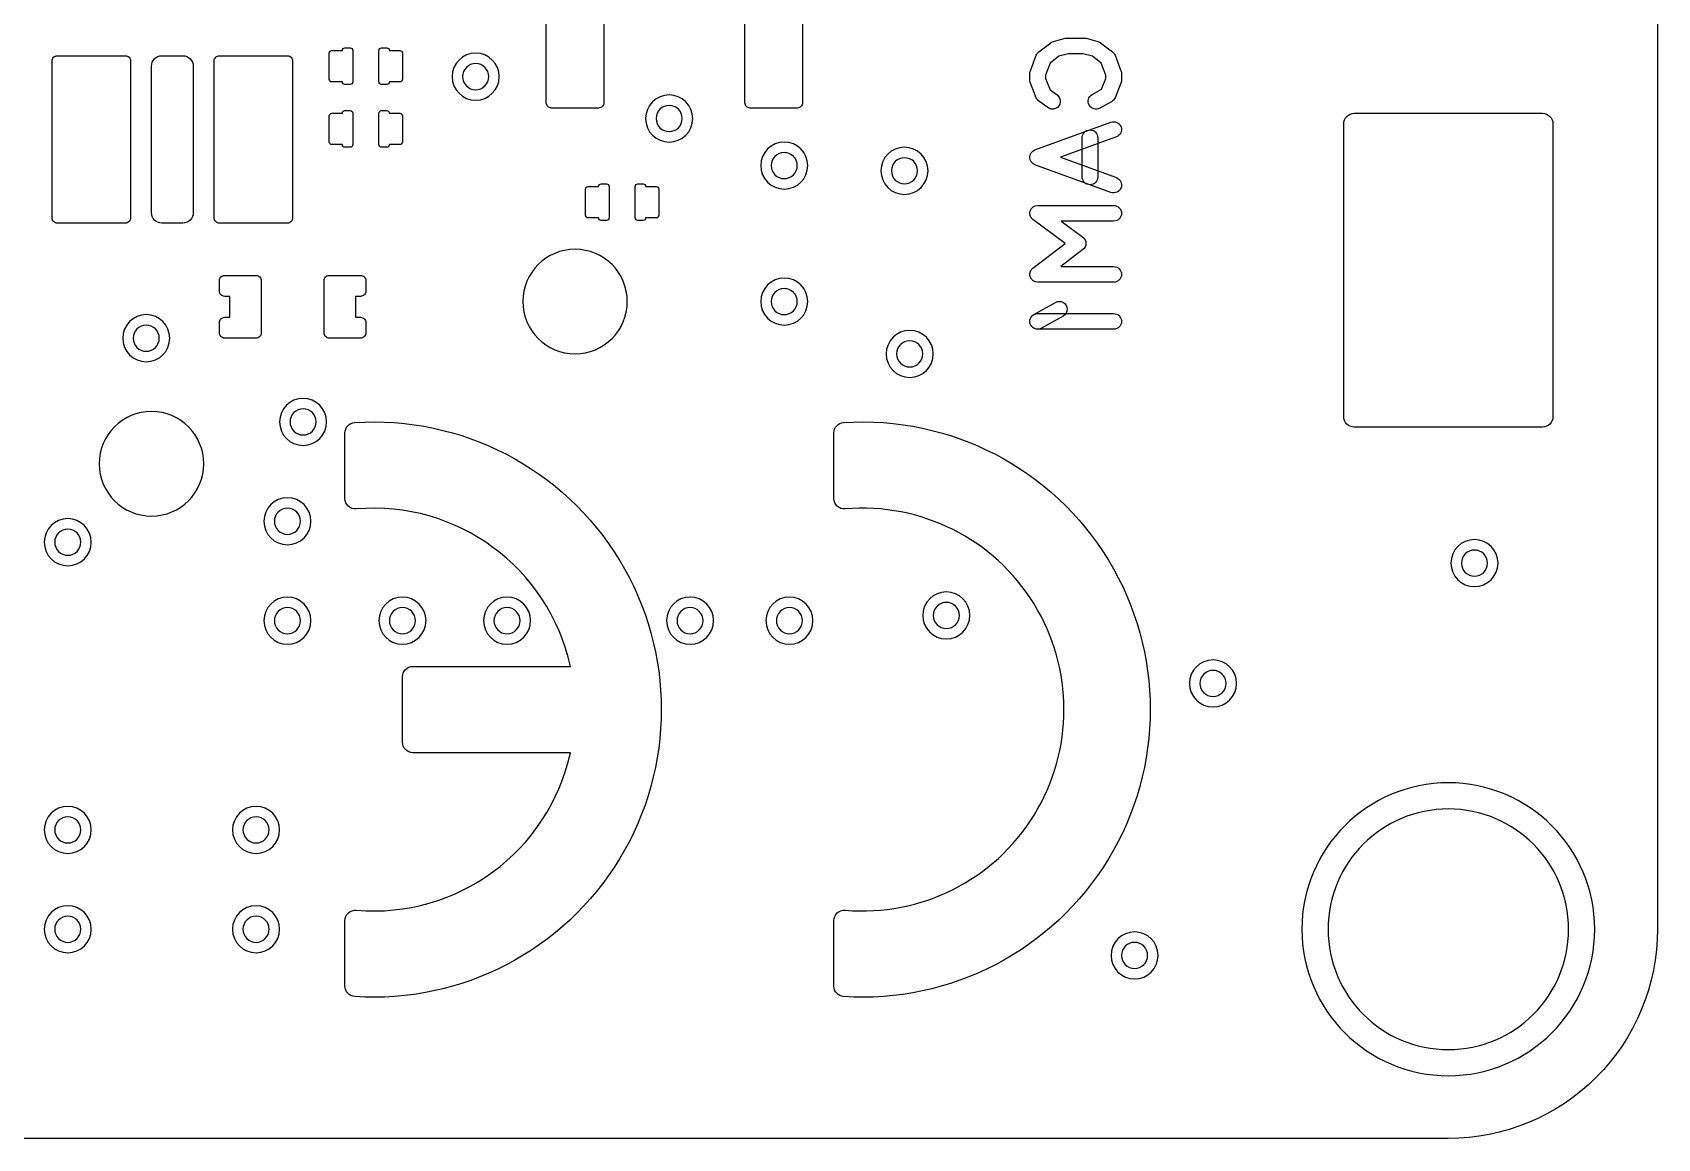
# Model space of a CAD drawing. Extents: x 0 to 25, y 0 to 24.
# Drawn here: x 9.46 to 25, y 0 to 10.57 of the extents above; entities that cross this region are included whole.
import ezdxf

# ---------------------------------------------------------------- set-up
doc = ezdxf.new("R2010")
doc.units = 0
for name, color, linetype in [('HOLE_1_2', 7, 'CONTINUOUS'), ('NC_Resist-B', 111, 'CONTINUOUS'), ('NC_Symbol-B', 140, 'CONTINUOUS'), ('OUTLINE', 7, 'CONTINUOUS')]:
    doc.layers.add(name, color=color, linetype=linetype)

msp = doc.modelspace()

# ---------------------------------------------------------------- linework, layer by layer
at = {"layer": 'HOLE_1_2'}
for points in [[(13.825, 10.15, 1), (13.575, 10.15, 1), (13.825, 10.15)], [(15.675, 9.75, 1), (15.425, 9.75, 1), (15.675, 9.75)], [(16.775, 9.3, 1), (16.525, 9.3, 1), (16.775, 9.3)], [(17.925, 9.25, 1), (17.675, 9.25, 1), (17.925, 9.25)], [(16.775, 8, 1), (16.525, 8, 1), (16.775, 8)], [(10.675, 7.65, 1), (10.425, 7.65, 1), (10.675, 7.65)], [(17.975, 7.5, 1), (17.725, 7.5, 1), (17.975, 7.5)], [(12.175, 6.85, 1), (11.925, 6.85, 1), (12.175, 6.85)], [(12.025, 5.9, 1), (11.775, 5.9, 1), (12.025, 5.9)], [(9.925, 5.7, 1), (9.675, 5.7, 1), (9.925, 5.7)], [(23.375, 5.5, 1), (23.125, 5.5, 1), (23.375, 5.5)], [(12.025, 4.95, 1), (11.775, 4.95, 1), (12.025, 4.95)], [(13.125, 4.95, 1), (12.875, 4.95, 1), (13.125, 4.95)], [(14.125, 4.95, 1), (13.875, 4.95, 1), (14.125, 4.95)], [(15.875, 4.95, 1), (15.625, 4.95, 1), (15.875, 4.95)], [(16.825, 4.95, 1), (16.575, 4.95, 1), (16.825, 4.95)], [(18.325, 5, 1), (18.075, 5, 1), (18.325, 5)], [(20.875, 4.35, 1), (20.625, 4.35, 1), (20.875, 4.35)], [(24.15, 2, 1), (21.85, 2, 1), (24.15, 2)], [(9.925, 2.95, 1), (9.675, 2.95, 1), (9.925, 2.95)], [(11.725, 2.95, 1), (11.475, 2.95, 1), (11.725, 2.95)], [(9.925, 2, 1), (9.675, 2, 1), (9.925, 2)], [(11.725, 2, 1), (11.475, 2, 1), (11.725, 2)], [(20.125, 1.75, 1), (19.875, 1.75, 1), (20.125, 1.75)]]:
    msp.add_lwpolyline(points, format="xyb", close=True, dxfattribs=at)
at = {"layer": 'NC_Resist-B'}
for points in [[(14.925, 9.9, -0.414214), (14.875, 9.85), (14.425, 9.85, -0.414214), (14.375, 9.9), (14.375, 10.65, -0.414214), (14.425, 10.7), (14.875, 10.7, -0.414214), (14.925, 10.65)], [(16.825, 9.9, -0.414214), (16.775, 9.85), (16.325, 9.85, -0.414214), (16.275, 9.9), (16.275, 10.65, -0.414214), (16.325, 10.7), (16.775, 10.7, -0.414214), (16.825, 10.65)], [(12.325, 10.1, -0.414214), (12.3, 10.125), (12.3, 10.375, -0.414214), (12.325, 10.4), (12.425, 10.4), (12.425, 10.4, -0.414214), (12.45, 10.425), (12.5, 10.425, -0.414214), (12.525, 10.4), (12.525, 10.1, -0.414214), (12.5, 10.075), (12.45, 10.075, -0.414214), (12.425, 10.1)], [(12.975, 10.4, -0.414214), (13, 10.375), (13, 10.125, -0.414214), (12.975, 10.1), (12.875, 10.1), (12.875, 10.1, -0.414214), (12.85, 10.075), (12.8, 10.075, -0.414214), (12.775, 10.1), (12.775, 10.4, -0.414214), (12.8, 10.425), (12.85, 10.425, -0.414214), (12.875, 10.4)], [(10.4, 8.8, -0.414214), (10.35, 8.75), (9.7, 8.75, -0.414214), (9.65, 8.8), (9.65, 10.3, -0.414214), (9.7, 10.35), (10.35, 10.35, -0.414214), (10.4, 10.3)], [(11.95, 8.8, -0.414214), (11.9, 8.75), (11.25, 8.75, -0.414214), (11.2, 8.8), (11.2, 10.3, -0.414214), (11.25, 10.35), (11.9, 10.35, -0.414214), (11.95, 10.3)], [(13.925, 10.15, 1), (13.475, 10.15, 1), (13.925, 10.15)], [(15.775, 9.75, 1), (15.325, 9.75, 1), (15.775, 9.75)], [(12.325, 9.5, -0.414214), (12.3, 9.525), (12.3, 9.775, -0.414214), (12.325, 9.8), (12.425, 9.8), (12.425, 9.8, -0.414214), (12.45, 9.825), (12.5, 9.825, -0.414214), (12.525, 9.8), (12.525, 9.5, -0.414214), (12.5, 9.475), (12.45, 9.475, -0.414214), (12.425, 9.5)], [(12.975, 9.8, -0.414214), (13, 9.775), (13, 9.525, -0.414214), (12.975, 9.5), (12.875, 9.5), (12.875, 9.5, -0.414214), (12.85, 9.475), (12.8, 9.475, -0.414214), (12.775, 9.5), (12.775, 9.8, -0.414214), (12.8, 9.825), (12.85, 9.825, -0.414214), (12.875, 9.8)], [(22, 9.7, -0.414214), (22.1, 9.8), (23.9, 9.8, -0.414214), (24, 9.7), (24, 6.9, -0.414214), (23.9, 6.8), (22.1, 6.8, -0.414214), (22, 6.9)], [(16.875, 9.3, 1), (16.425, 9.3, 1), (16.875, 9.3)], [(18.025, 9.25, 1), (17.575, 9.25, 1), (18.025, 9.25)], [(14.775, 8.8, -0.414214), (14.75, 8.825), (14.75, 9.075, -0.414214), (14.775, 9.1), (14.875, 9.1), (14.875, 9.1, -0.414214), (14.9, 9.125), (14.95, 9.125, -0.414214), (14.975, 9.1), (14.975, 8.8, -0.414214), (14.95, 8.775), (14.9, 8.775, -0.414214), (14.875, 8.8)], [(15.425, 9.1, -0.414214), (15.45, 9.075), (15.45, 8.825, -0.414214), (15.425, 8.8), (15.325, 8.8), (15.325, 8.8, -0.414214), (15.3, 8.775), (15.25, 8.775, -0.414214), (15.225, 8.8), (15.225, 9.1, -0.414214), (15.25, 9.125), (15.3, 9.125, -0.414214), (15.325, 9.1)], [(15.15, 8, 1), (14.15, 8, 1), (15.15, 8)], [(11.25, 7.8, -0.414214), (11.3, 7.85), (11.35, 7.85), (11.35, 8.05), (11.3, 8.05, -0.414214), (11.25, 8.1), (11.25, 8.2, -0.414214), (11.3, 8.25), (11.6, 8.25, -0.414214), (11.65, 8.2), (11.65, 7.7, -0.414214), (11.6, 7.65), (11.3, 7.65, -0.414214), (11.25, 7.7)], [(12.65, 8.1, -0.414214), (12.6, 8.05), (12.55, 8.05), (12.55, 7.85), (12.6, 7.85, -0.414214), (12.65, 7.8), (12.65, 7.7, -0.414214), (12.6, 7.65), (12.3, 7.65, -0.414214), (12.25, 7.7), (12.25, 8.2, -0.414214), (12.3, 8.25), (12.6, 8.25, -0.414214), (12.65, 8.2)], [(16.875, 8, 1), (16.425, 8, 1), (16.875, 8)], [(10.775, 7.65, 1), (10.325, 7.65, 1), (10.775, 7.65)], [(18.075, 7.5, 1), (17.625, 7.5, 1), (18.075, 7.5)], [(12.275, 6.85, 1), (11.825, 6.85, 1), (12.275, 6.85)], [(11.1, 6.45, 1), (10.1, 6.45, 1), (11.1, 6.45)], [(12.125, 5.9, 1), (11.675, 5.9, 1), (12.125, 5.9)], [(10.025, 5.7, 1), (9.575, 5.7, 1), (10.025, 5.7)], [(23.475, 5.5, 1), (23.025, 5.5, 1), (23.475, 5.5)], [(12.125, 4.95, 1), (11.675, 4.95, 1), (12.125, 4.95)], [(13.225, 4.95, 1), (12.775, 4.95, 1), (13.225, 4.95)], [(14.225, 4.95, 1), (13.775, 4.95, 1), (14.225, 4.95)], [(15.975, 4.95, 1), (15.525, 4.95, 1), (15.975, 4.95)], [(16.925, 4.95, 1), (16.475, 4.95, 1), (16.925, 4.95)], [(18.425, 5, 1), (17.975, 5, 1), (18.425, 5)], [(20.975, 4.35, 1), (20.525, 4.35, 1), (20.975, 4.35)], [(23, 0.6, 1), (23, 3.4, 1), (23, 0.6)], [(10.025, 2.95, 1), (9.575, 2.95, 1), (10.025, 2.95)], [(11.825, 2.95, 1), (11.375, 2.95, 1), (11.825, 2.95)], [(10.025, 2, 1), (9.575, 2, 1), (10.025, 2)], [(11.825, 2, 1), (11.375, 2, 1), (11.825, 2)], [(20.225, 1.75, 1), (19.775, 1.75, 1), (20.225, 1.75)]]:
    msp.add_lwpolyline(points, format="xyb", close=True, dxfattribs=at)
at = {"layer": 'NC_Symbol-B'}
for points in [[(19.25948, 9.97473, -1), (19.1707, 9.85383), (19.0858, 9.91617, -0.13934), (19.06064, 9.94855), (19.00403, 10.08881, -0.096196), (18.99858, 10.11688), (18.99858, 10.17921, -0.091539), (19.00353, 10.20599), (19.06014, 10.35405, -0.140323), (19.08492, 10.38707), (19.19813, 10.47278, -0.095112), (19.22349, 10.48529), (19.33669, 10.51646, -0.067273), (19.3566, 10.51915), (19.51698, 10.51915, -0.067273), (19.53689, 10.51646), (19.6501, 10.48529, -0.095112), (19.67546, 10.47278), (19.78867, 10.38707, -0.140344), (19.81346, 10.35405), (19.87006, 10.20599, -0.091533), (19.875, 10.17921), (19.875, 10.11688, -0.096196), (19.86955, 10.08881), (19.81295, 9.94855, -0.172647), (19.77958, 9.91092), (19.66637, 9.84858, -1), (19.59401, 9.97998), (19.68384, 10.02944), (19.725, 10.13144), (19.725, 10.16536), (19.68101, 10.28043), (19.5964, 10.34449), (19.50684, 10.36915), (19.36674, 10.36915), (19.27719, 10.34449), (19.19258, 10.28043), (19.14858, 10.16536), (19.14858, 10.13144), (19.19176, 10.02446)], [(10.9, 10.35, -0.414214), (11, 10.25), (11, 8.85, -0.414214), (10.9, 8.75), (10.7, 8.75, -0.414214), (10.6, 8.85), (10.6, 10.25, -0.414214), (10.7, 10.35)], [(19.7743, 9.71461, -1), (19.8257, 9.57369), (19.29247, 9.37921), (19.8257, 9.18474, -1), (19.7743, 9.04382), (19.04788, 9.30875, -0.699716), (19.04788, 9.44967)], [(19.49858, 9.56623, -1), (19.64858, 9.56623), (19.64858, 9.1922, -1), (19.49858, 9.1922)], [(19.8, 8.91915, -1), (19.8, 8.76915), (19.2997, 8.76915), (19.5052, 8.61597, -0.497802), (19.50597, 8.49629), (19.29493, 8.33473), (19.8, 8.33473, -1), (19.8, 8.18473), (19.07358, 8.18473, -0.716973), (19.02799, 8.31928), (19.33595, 8.55504), (19.02876, 8.78402, -0.721828), (19.07358, 8.91915)], [(19.24433, 7.99262, -1), (19.31793, 7.86192), (19.11038, 7.74503, -1), (19.03678, 7.87573)], [(19.07358, 7.73538, -1), (19.07358, 7.88538), (19.8, 7.88538, -1), (19.8, 7.73538)], [(12.45003, 6.74431, -0.394935), (12.54343, 6.84407), (12.54343, 6.84407, -1.068353), (12.54341, 1.35615), (12.54341, 1.35615, -0.395021), (12.45001, 1.45594), (12.45001, 2.08271, -0.439766), (12.55865, 2.18233), (12.55865, 2.18233, 0.376793), (14.60528, 3.68761), (13.1, 3.68762, -0.414214), (13, 3.78762), (13, 4.41259, -0.414214), (13.1, 4.51259), (14.60529, 4.51259, 0.376807), (12.55858, 6.01788), (12.55858, 6.01788, -0.439888), (12.44993, 6.11753)], [(17.12495, 6.74428, -0.395021), (17.21835, 6.84407), (17.21835, 6.84407, -1.068353), (17.21835, 1.35615), (17.21835, 1.35615, -0.395021), (17.12495, 1.45594), (17.12495, 2.08271, -0.439766), (17.23359, 2.18233), (17.23359, 2.18233, 1.090488), (17.23359, 6.01789), (17.23359, 6.01789, -0.439766), (17.12495, 6.11751)]]:
    msp.add_lwpolyline(points, format="xyb", close=True, dxfattribs=at)
at = {"layer": 'OUTLINE'}
msp.add_lwpolyline([(25, 2, -0.414214), (23, 0), (2, 0, -0.414214), (0, 2), (0, 22, -0.414214), (2, 24), (23, 24, -0.414214), (25, 22)], format="xyb", close=True, dxfattribs=at)

doc.saveas('drawing.dxf')
